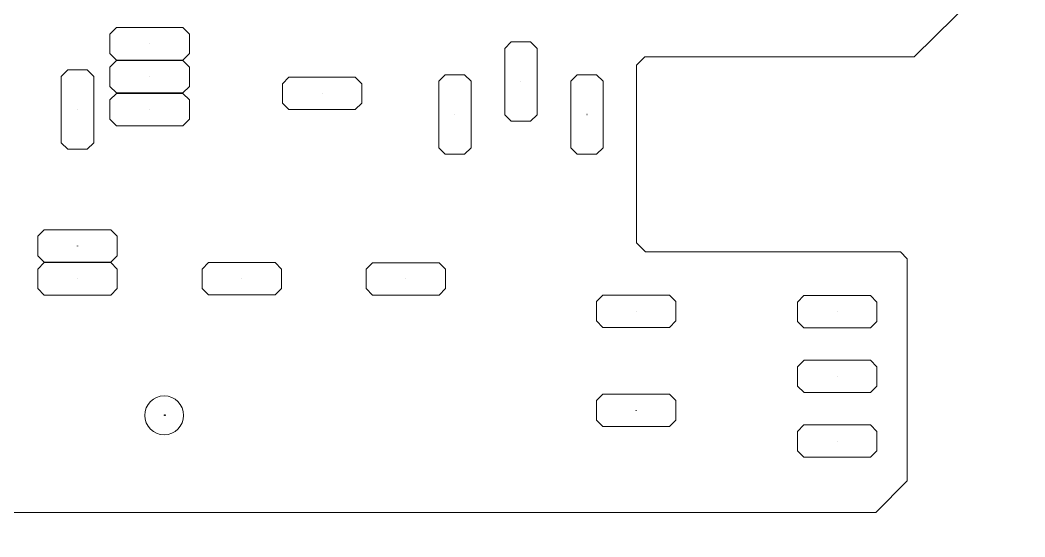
# Model space of a CAD drawing. Header units: millimetres. Extents: x 263 to 576, y -354 to -223.
# Drawn here: x 321.9 to 399.5, y -353.7 to -313.8 of the extents above; entities that cross this region are included whole.
import ezdxf

# ---------------------------------------------------------------- set-up
doc = ezdxf.new("R2010")
doc.units = ezdxf.units.MM
doc.header["$MEASUREMENT"] = 0
doc.layers.add('Layer 1', color=7, linetype='Continuous')

msp = doc.modelspace()

# ---------------------------------------------------------------- linework, layer by layer
at = {"layer": 'Layer 1', "color": 202, "lineweight": 9}
msp.add_ellipse((332.9921, -344.3525), major_axis=(0, 1.5), ratio=1, dxfattribs=at)
at = {"layer": 'Layer 1', "color": 142, "lineweight": 9}
msp.add_open_spline([(397.3653, -277.4171), (397.3653, -277.4171), (395.6357, -275.7015), (395.6357, -275.7015), (395.6357, -275.7015), (271.7828, -275.7015), (271.7828, -275.7015), (271.7828, -275.7015), (266.5486, -280.8935), (266.5486, -280.8935), (266.5486, -280.8935), (266.5486, -287.5346), (266.5486, -287.5346), (264.5, -287.5346), (262.8393, -289.1818), (262.8393, -291.2139), (262.8393, -293.2459), (264.5, -294.8932), (266.5486, -294.8932), (266.5486, -294.8932), (266.5486, -346.8478), (266.5486, -346.8478), (265.4082, -347.4753), (264.6364, -348.6819), (264.6364, -350.0672), (264.6364, -352.0993), (266.297, -353.7465), (268.3457, -353.7465), (269.7422, -353.7465), (270.9587, -352.9809), (271.5913, -351.8498), (271.5913, -351.8498), (387.9688, -351.8498), (387.9688, -351.8498), (387.9688, -351.8498), (390.4127, -349.4255), (390.4127, -349.4255), (390.4127, -349.4255), (390.4127, -332.2589), (390.4127, -332.2589), (390.4127, -332.2589), (389.8786, -331.7291), (389.8786, -331.7291), (389.8786, -331.7291), (370.1909, -331.7291), (370.1909, -331.7291), (370.1909, -331.7291), (369.4878, -331.0317), (369.4878, -331.0317), (369.4878, -331.0317), (369.4878, -317.2865), (369.4878, -317.2865), (369.4878, -317.2865), (370.1291, -316.6504), (370.1291, -316.6504), (370.1291, -316.6504), (390.9538, -316.6504), (390.9538, -316.6504), (390.9538, -316.6504), (397.2727, -310.3824), (397.2727, -310.3824), (397.2727, -310.3824), (397.2727, -297.227), (397.2727, -297.227), (398.5827, -296.6593), (399.4983, -295.3627), (399.4983, -293.8539), (399.4983, -292.3451), (398.5827, -291.0485), (397.2727, -290.4807), (397.2727, -290.4807), (397.2727, -277.3253), (397.2727, -277.3253)], degree=3, knots=[0, 0, 0, 0, 0.0416667, 0.0416667, 0.0416667, 0.0833333, 0.0833333, 0.0833333, 0.125, 0.125, 0.125, 0.1666667, 0.1666667, 0.1666667, 0.2083333, 0.2083333, 0.2083333, 0.25, 0.25, 0.25, 0.2916667, 0.2916667, 0.2916667, 0.3333333, 0.3333333, 0.3333333, 0.375, 0.375, 0.375, 0.4166667, 0.4166667, 0.4166667, 0.4583333, 0.4583333, 0.4583333, 0.5, 0.5, 0.5, 0.5416667, 0.5416667, 0.5416667, 0.5833333, 0.5833333, 0.5833333, 0.625, 0.625, 0.625, 0.6666667, 0.6666667, 0.6666667, 0.7083333, 0.7083333, 0.7083333, 0.75, 0.75, 0.75, 0.7916667, 0.7916667, 0.7916667, 0.8333333, 0.8333333, 0.8333333, 0.875, 0.875, 0.875, 0.9166667, 0.9166667, 0.9166667, 0.9583333, 0.9583333, 0.9583333, 1, 1, 1, 1], dxfattribs=at)
at = {"layer": 'Layer 1', "lineweight": 9}
for points in [[(329.2983, -316.895), (329.2983, -316.895), (334.4347, -316.895), (334.4347, -316.895), (334.4347, -316.895), (334.9347, -316.395), (334.9347, -316.395), (334.9347, -316.395), (334.9347, -314.895), (334.9347, -314.895), (334.9347, -314.895), (334.4347, -314.395), (334.4347, -314.395), (334.4347, -314.395), (329.2983, -314.395), (329.2983, -314.395), (329.2983, -314.395), (328.7983, -314.895), (328.7983, -314.895), (328.7983, -314.895), (328.7983, -316.395), (328.7983, -316.395), (328.7983, -316.395), (329.2983, -316.895), (329.2983, -316.895)], [(361.8084, -315.9959), (361.8084, -315.9959), (361.8084, -321.1323), (361.8084, -321.1323), (361.8084, -321.1323), (361.3084, -321.6323), (361.3084, -321.6323), (361.3084, -321.6323), (359.8084, -321.6323), (359.8084, -321.6323), (359.8084, -321.6323), (359.3084, -321.1323), (359.3084, -321.1323), (359.3084, -321.1323), (359.3084, -315.9959), (359.3084, -315.9959), (359.3084, -315.9959), (359.8084, -315.4959), (359.8084, -315.4959), (359.8084, -315.4959), (361.3084, -315.4959), (361.3084, -315.4959), (361.3084, -315.4959), (361.8084, -315.9959), (361.8084, -315.9959)], [(329.2983, -319.435), (329.2983, -319.435), (334.4347, -319.435), (334.4347, -319.435), (334.4347, -319.435), (334.9347, -318.935), (334.9347, -318.935), (334.9347, -318.935), (334.9347, -317.435), (334.9347, -317.435), (334.9347, -317.435), (334.4347, -316.935), (334.4347, -316.935), (334.4347, -316.935), (329.2983, -316.935), (329.2983, -316.935), (329.2983, -316.935), (328.7983, -317.435), (328.7983, -317.435), (328.7983, -317.435), (328.7983, -318.935), (328.7983, -318.935), (328.7983, -318.935), (329.2983, -319.435), (329.2983, -319.435)], [(327.5422, -323.2932), (327.5422, -323.2932), (327.5422, -318.1568), (327.5422, -318.1568), (327.5422, -318.1568), (327.0422, -317.6568), (327.0422, -317.6568), (327.0422, -317.6568), (325.5422, -317.6568), (325.5422, -317.6568), (325.5422, -317.6568), (325.0422, -318.1568), (325.0422, -318.1568), (325.0422, -318.1568), (325.0422, -323.2932), (325.0422, -323.2932), (325.0422, -323.2932), (325.5422, -323.7932), (325.5422, -323.7932), (325.5422, -323.7932), (327.0422, -323.7932), (327.0422, -323.7932), (327.0422, -323.7932), (327.5422, -323.2932), (327.5422, -323.2932)], [(342.6223, -320.7254), (342.6223, -320.7254), (347.7587, -320.7254), (347.7587, -320.7254), (347.7587, -320.7254), (348.2587, -320.2254), (348.2587, -320.2254), (348.2587, -320.2254), (348.2587, -318.7254), (348.2587, -318.7254), (348.2587, -318.7254), (347.7587, -318.2254), (347.7587, -318.2254), (347.7587, -318.2254), (342.6223, -318.2254), (342.6223, -318.2254), (342.6223, -318.2254), (342.1223, -318.7254), (342.1223, -318.7254), (342.1223, -318.7254), (342.1223, -320.2254), (342.1223, -320.2254), (342.1223, -320.2254), (342.6223, -320.7254), (342.6223, -320.7254)], [(356.7084, -318.5359), (356.7084, -318.5359), (356.7084, -323.6723), (356.7084, -323.6723), (356.7084, -323.6723), (356.2084, -324.1723), (356.2084, -324.1723), (356.2084, -324.1723), (354.7084, -324.1723), (354.7084, -324.1723), (354.7084, -324.1723), (354.2084, -323.6723), (354.2084, -323.6723), (354.2084, -323.6723), (354.2084, -318.5359), (354.2084, -318.5359), (354.2084, -318.5359), (354.7084, -318.0359), (354.7084, -318.0359), (354.7084, -318.0359), (356.2084, -318.0359), (356.2084, -318.0359), (356.2084, -318.0359), (356.7084, -318.5359), (356.7084, -318.5359)], [(366.9084, -318.5359), (366.9084, -318.5359), (366.9084, -323.6723), (366.9084, -323.6723), (366.9084, -323.6723), (366.4084, -324.1723), (366.4084, -324.1723), (366.4084, -324.1723), (364.9084, -324.1723), (364.9084, -324.1723), (364.9084, -324.1723), (364.4084, -323.6723), (364.4084, -323.6723), (364.4084, -323.6723), (364.4084, -318.5359), (364.4084, -318.5359), (364.4084, -318.5359), (364.9084, -318.0359), (364.9084, -318.0359), (364.9084, -318.0359), (366.4084, -318.0359), (366.4084, -318.0359), (366.4084, -318.0359), (366.9084, -318.5359), (366.9084, -318.5359)], [(329.2983, -321.975), (329.2983, -321.975), (334.4347, -321.975), (334.4347, -321.975), (334.4347, -321.975), (334.9347, -321.475), (334.9347, -321.475), (334.9347, -321.475), (334.9347, -319.975), (334.9347, -319.975), (334.9347, -319.975), (334.4347, -319.475), (334.4347, -319.475), (334.4347, -319.475), (329.2983, -319.475), (329.2983, -319.475), (329.2983, -319.475), (328.7983, -319.975), (328.7983, -319.975), (328.7983, -319.975), (328.7983, -321.475), (328.7983, -321.475), (328.7983, -321.475), (329.2983, -321.975), (329.2983, -321.975)], [(323.724, -332.516), (323.724, -332.516), (328.8604, -332.516), (328.8604, -332.516), (328.8604, -332.516), (329.3604, -332.016), (329.3604, -332.016), (329.3604, -332.016), (329.3604, -330.516), (329.3604, -330.516), (329.3604, -330.516), (328.8604, -330.016), (328.8604, -330.016), (328.8604, -330.016), (323.724, -330.016), (323.724, -330.016), (323.724, -330.016), (323.224, -330.516), (323.224, -330.516), (323.224, -330.516), (323.224, -332.016), (323.224, -332.016), (323.224, -332.016), (323.724, -332.516), (323.724, -332.516)], [(323.724, -335.0543), (323.724, -335.0543), (328.8604, -335.0543), (328.8604, -335.0543), (328.8604, -335.0543), (329.3604, -334.5543), (329.3604, -334.5543), (329.3604, -334.5543), (329.3604, -333.0543), (329.3604, -333.0543), (329.3604, -333.0543), (328.8604, -332.5543), (328.8604, -332.5543), (328.8604, -332.5543), (323.724, -332.5543), (323.724, -332.5543), (323.724, -332.5543), (323.224, -333.0543), (323.224, -333.0543), (323.224, -333.0543), (323.224, -334.5543), (323.224, -334.5543), (323.224, -334.5543), (323.724, -335.0543), (323.724, -335.0543)], [(336.4239, -335.0525), (336.4239, -335.0525), (341.5603, -335.0525), (341.5603, -335.0525), (341.5603, -335.0525), (342.0603, -334.5525), (342.0603, -334.5525), (342.0603, -334.5525), (342.0603, -333.0525), (342.0603, -333.0525), (342.0603, -333.0525), (341.5603, -332.5525), (341.5603, -332.5525), (341.5603, -332.5525), (336.4239, -332.5525), (336.4239, -332.5525), (336.4239, -332.5525), (335.9239, -333.0525), (335.9239, -333.0525), (335.9239, -333.0525), (335.9239, -334.5525), (335.9239, -334.5525), (335.9239, -334.5525), (336.4239, -335.0525), (336.4239, -335.0525)], [(349.0919, -332.5559), (349.0919, -332.5559), (354.2285, -332.5559), (354.2285, -332.5559), (354.2285, -332.5559), (354.7284, -333.0558), (354.7284, -333.0558), (354.7284, -333.0558), (354.7284, -334.556), (354.7284, -334.556), (354.7284, -334.556), (354.2285, -335.0559), (354.2285, -335.0559), (354.2285, -335.0559), (349.0919, -335.0559), (349.0919, -335.0559), (349.0919, -335.0559), (348.592, -334.556), (348.592, -334.556), (348.592, -334.556), (348.592, -333.0558), (348.592, -333.0558), (348.592, -333.0558), (349.0919, -332.5559), (349.0919, -332.5559)], [(366.8919, -335.0559), (366.8919, -335.0559), (372.0285, -335.0559), (372.0285, -335.0559), (372.0285, -335.0559), (372.5284, -335.5558), (372.5284, -335.5558), (372.5284, -335.5558), (372.5284, -337.056), (372.5284, -337.056), (372.5284, -337.056), (372.0285, -337.5559), (372.0285, -337.5559), (372.0285, -337.5559), (366.8919, -337.5559), (366.8919, -337.5559), (366.8919, -337.5559), (366.392, -337.056), (366.392, -337.056), (366.392, -337.056), (366.392, -335.5558), (366.392, -335.5558), (366.392, -335.5558), (366.8919, -335.0559), (366.8919, -335.0559)], [(387.563, -335.0959), (387.563, -335.0959), (382.4266, -335.0959), (382.4266, -335.0959), (382.4266, -335.0959), (381.9266, -335.5959), (381.9266, -335.5959), (381.9266, -335.5959), (381.9266, -337.0959), (381.9266, -337.0959), (381.9266, -337.0959), (382.4266, -337.5959), (382.4266, -337.5959), (382.4266, -337.5959), (387.563, -337.5959), (387.563, -337.5959), (387.563, -337.5959), (388.063, -337.0959), (388.063, -337.0959), (388.063, -337.0959), (388.063, -335.5959), (388.063, -335.5959), (388.063, -335.5959), (387.563, -335.0959), (387.563, -335.0959)], [(387.5678, -340.0942), (387.5678, -340.0942), (382.4314, -340.0942), (382.4314, -340.0942), (382.4314, -340.0942), (381.9314, -340.5942), (381.9314, -340.5942), (381.9314, -340.5942), (381.9314, -342.0942), (381.9314, -342.0942), (381.9314, -342.0942), (382.4314, -342.5942), (382.4314, -342.5942), (382.4314, -342.5942), (387.5678, -342.5942), (387.5678, -342.5942), (387.5678, -342.5942), (388.0678, -342.0942), (388.0678, -342.0942), (388.0678, -342.0942), (388.0678, -340.5942), (388.0678, -340.5942), (388.0678, -340.5942), (387.5678, -340.0942), (387.5678, -340.0942)], [(366.8919, -342.7159), (366.8919, -342.7159), (372.0285, -342.7159), (372.0285, -342.7159), (372.0285, -342.7159), (372.5284, -343.2158), (372.5284, -343.2158), (372.5284, -343.2158), (372.5284, -344.716), (372.5284, -344.716), (372.5284, -344.716), (372.0285, -345.2159), (372.0285, -345.2159), (372.0285, -345.2159), (366.8919, -345.2159), (366.8919, -345.2159), (366.8919, -345.2159), (366.392, -344.716), (366.392, -344.716), (366.392, -344.716), (366.392, -343.2158), (366.392, -343.2158), (366.392, -343.2158), (366.8919, -342.7159), (366.8919, -342.7159)], [(387.5628, -345.0925), (387.5628, -345.0925), (382.4264, -345.0925), (382.4264, -345.0925), (382.4264, -345.0925), (381.9264, -345.5925), (381.9264, -345.5925), (381.9264, -345.5925), (381.9264, -347.0925), (381.9264, -347.0925), (381.9264, -347.0925), (382.4264, -347.5925), (382.4264, -347.5925), (382.4264, -347.5925), (387.5628, -347.5925), (387.5628, -347.5925), (387.5628, -347.5925), (388.0628, -347.0925), (388.0628, -347.0925), (388.0628, -347.0925), (388.0628, -345.5925), (388.0628, -345.5925), (388.0628, -345.5925), (387.5628, -345.0925), (387.5628, -345.0925)]]:
    msp.add_open_spline(points, degree=3, knots=[0, 0, 0, 0, 0.125, 0.125, 0.125, 0.25, 0.25, 0.25, 0.375, 0.375, 0.375, 0.5, 0.5, 0.5, 0.625, 0.625, 0.625, 0.75, 0.75, 0.75, 0.875, 0.875, 0.875, 1, 1, 1, 1], dxfattribs=at)
at = {"layer": 'Layer 1', "color": 5}
for points in [[(331.8648, -315.645), (331.8648, -315.645), (331.8648, -315.6485), (331.8648, -315.6485), (331.8648, -315.6485), (331.8683, -315.6485), (331.8683, -315.6485), (331.8683, -315.6485), (331.8683, -315.645), (331.8683, -315.645), (331.8683, -315.645), (331.8648, -315.645), (331.8648, -315.645)], [(331.8648, -318.185), (331.8648, -318.185), (331.8648, -318.1885), (331.8648, -318.1885), (331.8648, -318.1885), (331.8683, -318.1885), (331.8683, -318.1885), (331.8683, -318.1885), (331.8683, -318.185), (331.8683, -318.185), (331.8683, -318.185), (331.8648, -318.185), (331.8648, -318.185)], [(345.1888, -319.4754), (345.1888, -319.4754), (345.1888, -319.4789), (345.1888, -319.4789), (345.1888, -319.4789), (345.1923, -319.4789), (345.1923, -319.4789), (345.1923, -319.4789), (345.1923, -319.4754), (345.1923, -319.4754), (345.1923, -319.4754), (345.1888, -319.4754), (345.1888, -319.4754)], [(326.2922, -320.7267), (326.2922, -320.7267), (326.2957, -320.7267), (326.2957, -320.7267), (326.2957, -320.7267), (326.2957, -320.7232), (326.2957, -320.7232), (326.2957, -320.7232), (326.2922, -320.7232), (326.2922, -320.7232), (326.2922, -320.7232), (326.2922, -320.7267), (326.2922, -320.7267)], [(331.8648, -320.725), (331.8648, -320.725), (331.8648, -320.7285), (331.8648, -320.7285), (331.8648, -320.7285), (331.8683, -320.7285), (331.8683, -320.7285), (331.8683, -320.7285), (331.8683, -320.725), (331.8683, -320.725), (331.8683, -320.725), (331.8648, -320.725), (331.8648, -320.725)], [(326.2905, -331.266), (326.2905, -331.266), (326.2905, -331.2695), (326.2905, -331.2695), (326.2905, -331.2695), (326.294, -331.2695), (326.294, -331.2695), (326.294, -331.2695), (326.294, -331.266), (326.294, -331.266), (326.294, -331.266), (326.2905, -331.266), (326.2905, -331.266)], [(326.2905, -333.8043), (326.2905, -333.8043), (326.2905, -333.8078), (326.2905, -333.8078), (326.2905, -333.8078), (326.294, -333.8078), (326.294, -333.8078), (326.294, -333.8078), (326.294, -333.8043), (326.294, -333.8043), (326.294, -333.8043), (326.2905, -333.8043), (326.2905, -333.8043)], [(338.9904, -333.8025), (338.9904, -333.8025), (338.9904, -333.806), (338.9904, -333.806), (338.9904, -333.806), (338.9939, -333.806), (338.9939, -333.806), (338.9939, -333.806), (338.9939, -333.8025), (338.9939, -333.8025), (338.9939, -333.8025), (338.9904, -333.8025), (338.9904, -333.8025)]]:
    msp.add_open_spline(points, degree=3, knots=[0, 0, 0, 0, 0.25, 0.25, 0.25, 0.5, 0.5, 0.5, 0.75, 0.75, 0.75, 1, 1, 1, 1], dxfattribs=at)
at = {"layer": 'Layer 1', "color": 5, "lineweight": 9}
for points in [[(331.8648, -315.645), (331.8648, -315.645), (331.8648, -315.6485), (331.8648, -315.6485), (331.8648, -315.6485), (331.8683, -315.6485), (331.8683, -315.6485), (331.8683, -315.6485), (331.8683, -315.645), (331.8683, -315.645), (331.8683, -315.645), (331.8648, -315.645), (331.8648, -315.645)], [(331.8648, -318.185), (331.8648, -318.185), (331.8648, -318.1885), (331.8648, -318.1885), (331.8648, -318.1885), (331.8683, -318.1885), (331.8683, -318.1885), (331.8683, -318.1885), (331.8683, -318.185), (331.8683, -318.185), (331.8683, -318.185), (331.8648, -318.185), (331.8648, -318.185)], [(345.1888, -319.4754), (345.1888, -319.4754), (345.1888, -319.4789), (345.1888, -319.4789), (345.1888, -319.4789), (345.1923, -319.4789), (345.1923, -319.4789), (345.1923, -319.4789), (345.1923, -319.4754), (345.1923, -319.4754), (345.1923, -319.4754), (345.1888, -319.4754), (345.1888, -319.4754)], [(326.2922, -320.7267), (326.2922, -320.7267), (326.2957, -320.7267), (326.2957, -320.7267), (326.2957, -320.7267), (326.2957, -320.7232), (326.2957, -320.7232), (326.2957, -320.7232), (326.2922, -320.7232), (326.2922, -320.7232), (326.2922, -320.7232), (326.2922, -320.7267), (326.2922, -320.7267)], [(331.8648, -320.725), (331.8648, -320.725), (331.8648, -320.7285), (331.8648, -320.7285), (331.8648, -320.7285), (331.8683, -320.7285), (331.8683, -320.7285), (331.8683, -320.7285), (331.8683, -320.725), (331.8683, -320.725), (331.8683, -320.725), (331.8648, -320.725), (331.8648, -320.725)], [(326.2905, -331.266), (326.2905, -331.266), (326.2905, -331.2695), (326.2905, -331.2695), (326.2905, -331.2695), (326.294, -331.2695), (326.294, -331.2695), (326.294, -331.2695), (326.294, -331.266), (326.294, -331.266), (326.294, -331.266), (326.2905, -331.266), (326.2905, -331.266)], [(326.2905, -333.8043), (326.2905, -333.8043), (326.2905, -333.8078), (326.2905, -333.8078), (326.2905, -333.8078), (326.294, -333.8078), (326.294, -333.8078), (326.294, -333.8078), (326.294, -333.8043), (326.294, -333.8043), (326.294, -333.8043), (326.2905, -333.8043), (326.2905, -333.8043)], [(338.9904, -333.8025), (338.9904, -333.8025), (338.9904, -333.806), (338.9904, -333.806), (338.9904, -333.806), (338.9939, -333.806), (338.9939, -333.806), (338.9939, -333.806), (338.9939, -333.8025), (338.9939, -333.8025), (338.9939, -333.8025), (338.9904, -333.8025), (338.9904, -333.8025)]]:
    msp.add_open_spline(points, degree=3, knots=[0, 0, 0, 0, 0.25, 0.25, 0.25, 0.5, 0.5, 0.5, 0.75, 0.75, 0.75, 1, 1, 1, 1], dxfattribs=at)
at = {"layer": 'Layer 1', "color": 3}
for points in [[(360.5584, -318.5624), (360.5584, -318.5624), (360.5619, -318.5624), (360.5619, -318.5624), (360.5619, -318.5624), (360.5619, -318.5659), (360.5619, -318.5659), (360.5619, -318.5659), (360.5584, -318.5659), (360.5584, -318.5659), (360.5584, -318.5659), (360.5584, -318.5624), (360.5584, -318.5624)], [(355.4584, -321.1024), (355.4584, -321.1024), (355.4619, -321.1024), (355.4619, -321.1024), (355.4619, -321.1024), (355.4619, -321.1059), (355.4619, -321.1059), (355.4619, -321.1059), (355.4584, -321.1059), (355.4584, -321.1059), (355.4584, -321.1059), (355.4584, -321.1024), (355.4584, -321.1024)], [(365.6584, -321.1024), (365.6584, -321.1024), (365.6619, -321.1024), (365.6619, -321.1024), (365.6619, -321.1024), (365.6619, -321.1059), (365.6619, -321.1059), (365.6619, -321.1059), (365.6584, -321.1059), (365.6584, -321.1059), (365.6584, -321.1059), (365.6584, -321.1024), (365.6584, -321.1024)], [(351.6585, -333.8059), (351.6585, -333.8059), (351.6585, -333.8024), (351.6585, -333.8024), (351.6585, -333.8024), (351.662, -333.8024), (351.662, -333.8024), (351.662, -333.8024), (351.662, -333.8059), (351.662, -333.8059), (351.662, -333.8059), (351.6585, -333.8059), (351.6585, -333.8059)], [(369.4585, -336.3059), (369.4585, -336.3059), (369.4585, -336.3024), (369.4585, -336.3024), (369.4585, -336.3024), (369.462, -336.3024), (369.462, -336.3024), (369.462, -336.3024), (369.462, -336.3059), (369.462, -336.3059), (369.462, -336.3059), (369.4585, -336.3059), (369.4585, -336.3059)], [(369.4585, -343.9659), (369.4585, -343.9659), (369.4585, -343.9624), (369.4585, -343.9624), (369.4585, -343.9624), (369.462, -343.9624), (369.462, -343.9624), (369.462, -343.9624), (369.462, -343.9659), (369.462, -343.9659), (369.462, -343.9659), (369.4585, -343.9659), (369.4585, -343.9659)]]:
    msp.add_open_spline(points, degree=3, knots=[0, 0, 0, 0, 0.25, 0.25, 0.25, 0.5, 0.5, 0.5, 0.75, 0.75, 0.75, 1, 1, 1, 1], dxfattribs=at)
at = {"layer": 'Layer 1', "color": 3, "lineweight": 9}
for points in [[(360.5584, -318.5624), (360.5584, -318.5624), (360.5619, -318.5624), (360.5619, -318.5624), (360.5619, -318.5624), (360.5619, -318.5659), (360.5619, -318.5659), (360.5619, -318.5659), (360.5584, -318.5659), (360.5584, -318.5659), (360.5584, -318.5659), (360.5584, -318.5624), (360.5584, -318.5624)], [(355.4584, -321.1024), (355.4584, -321.1024), (355.4619, -321.1024), (355.4619, -321.1024), (355.4619, -321.1024), (355.4619, -321.1059), (355.4619, -321.1059), (355.4619, -321.1059), (355.4584, -321.1059), (355.4584, -321.1059), (355.4584, -321.1059), (355.4584, -321.1024), (355.4584, -321.1024)], [(365.6584, -321.1024), (365.6584, -321.1024), (365.6619, -321.1024), (365.6619, -321.1024), (365.6619, -321.1024), (365.6619, -321.1059), (365.6619, -321.1059), (365.6619, -321.1059), (365.6584, -321.1059), (365.6584, -321.1059), (365.6584, -321.1059), (365.6584, -321.1024), (365.6584, -321.1024)], [(351.6585, -333.8059), (351.6585, -333.8059), (351.6585, -333.8024), (351.6585, -333.8024), (351.6585, -333.8024), (351.662, -333.8024), (351.662, -333.8024), (351.662, -333.8024), (351.662, -333.8059), (351.662, -333.8059), (351.662, -333.8059), (351.6585, -333.8059), (351.6585, -333.8059)], [(369.4585, -336.3059), (369.4585, -336.3059), (369.4585, -336.3024), (369.4585, -336.3024), (369.4585, -336.3024), (369.462, -336.3024), (369.462, -336.3024), (369.462, -336.3024), (369.462, -336.3059), (369.462, -336.3059), (369.462, -336.3059), (369.4585, -336.3059), (369.4585, -336.3059)], [(369.4585, -343.9659), (369.4585, -343.9659), (369.4585, -343.9624), (369.4585, -343.9624), (369.4585, -343.9624), (369.462, -343.9624), (369.462, -343.9624), (369.462, -343.9624), (369.462, -343.9659), (369.462, -343.9659), (369.462, -343.9659), (369.4585, -343.9659), (369.4585, -343.9659)]]:
    msp.add_open_spline(points, degree=3, knots=[0, 0, 0, 0, 0.25, 0.25, 0.25, 0.5, 0.5, 0.5, 0.75, 0.75, 0.75, 1, 1, 1, 1], dxfattribs=at)
at = {"layer": 'Layer 1', "color": 1}
for points in [[(384.9965, -336.3459), (384.9965, -336.3459), (384.9965, -336.3424), (384.9965, -336.3424), (384.9965, -336.3424), (384.993, -336.3424), (384.993, -336.3424), (384.993, -336.3424), (384.993, -336.3459), (384.993, -336.3459), (384.993, -336.3459), (384.9965, -336.3459), (384.9965, -336.3459)], [(385.0013, -341.3442), (385.0013, -341.3442), (385.0013, -341.3407), (385.0013, -341.3407), (385.0013, -341.3407), (384.9978, -341.3407), (384.9978, -341.3407), (384.9978, -341.3407), (384.9978, -341.3442), (384.9978, -341.3442), (384.9978, -341.3442), (385.0013, -341.3442), (385.0013, -341.3442)], [(384.9963, -346.3425), (384.9963, -346.3425), (384.9963, -346.339), (384.9963, -346.339), (384.9963, -346.339), (384.9928, -346.339), (384.9928, -346.339), (384.9928, -346.339), (384.9928, -346.3425), (384.9928, -346.3425), (384.9928, -346.3425), (384.9963, -346.3425), (384.9963, -346.3425)]]:
    msp.add_open_spline(points, degree=3, knots=[0, 0, 0, 0, 0.25, 0.25, 0.25, 0.5, 0.5, 0.5, 0.75, 0.75, 0.75, 1, 1, 1, 1], dxfattribs=at)
at = {"layer": 'Layer 1', "color": 1, "lineweight": 9}
for points in [[(384.9965, -336.3459), (384.9965, -336.3459), (384.9965, -336.3424), (384.9965, -336.3424), (384.9965, -336.3424), (384.993, -336.3424), (384.993, -336.3424), (384.993, -336.3424), (384.993, -336.3459), (384.993, -336.3459), (384.993, -336.3459), (384.9965, -336.3459), (384.9965, -336.3459)], [(385.0013, -341.3442), (385.0013, -341.3442), (385.0013, -341.3407), (385.0013, -341.3407), (385.0013, -341.3407), (384.9978, -341.3407), (384.9978, -341.3407), (384.9978, -341.3407), (384.9978, -341.3442), (384.9978, -341.3442), (384.9978, -341.3442), (385.0013, -341.3442), (385.0013, -341.3442)], [(384.9963, -346.3425), (384.9963, -346.3425), (384.9963, -346.339), (384.9963, -346.339), (384.9963, -346.339), (384.9928, -346.339), (384.9928, -346.339), (384.9928, -346.339), (384.9928, -346.3425), (384.9928, -346.3425), (384.9928, -346.3425), (384.9963, -346.3425), (384.9963, -346.3425)]]:
    msp.add_open_spline(points, degree=3, knots=[0, 0, 0, 0, 0.25, 0.25, 0.25, 0.5, 0.5, 0.5, 0.75, 0.75, 0.75, 1, 1, 1, 1], dxfattribs=at)
at = {"layer": 'Layer 1', "color": 2}
msp.add_open_spline([(333.058, -344.3525), (333.058, -344.3525), (333.058, -344.3172), (333.058, -344.3172), (333.058, -344.3172), (333.0227, -344.3172), (333.0227, -344.3172), (333.0227, -344.3172), (333.0227, -344.3525), (333.0227, -344.3525), (333.0227, -344.3525), (333.058, -344.3525), (333.058, -344.3525)], degree=3, knots=[0, 0, 0, 0, 0.25, 0.25, 0.25, 0.5, 0.5, 0.5, 0.75, 0.75, 0.75, 1, 1, 1, 1], dxfattribs=at)
at = {"layer": 'Layer 1', "color": 2, "lineweight": 9}
msp.add_open_spline([(333.058, -344.3525), (333.058, -344.3525), (333.058, -344.3172), (333.058, -344.3172), (333.058, -344.3172), (333.0227, -344.3172), (333.0227, -344.3172), (333.0227, -344.3172), (333.0227, -344.3525), (333.0227, -344.3525), (333.0227, -344.3525), (333.058, -344.3525), (333.058, -344.3525)], degree=3, knots=[0, 0, 0, 0, 0.25, 0.25, 0.25, 0.5, 0.5, 0.5, 0.75, 0.75, 0.75, 1, 1, 1, 1], dxfattribs=at)

doc.saveas('drawing.dxf')
